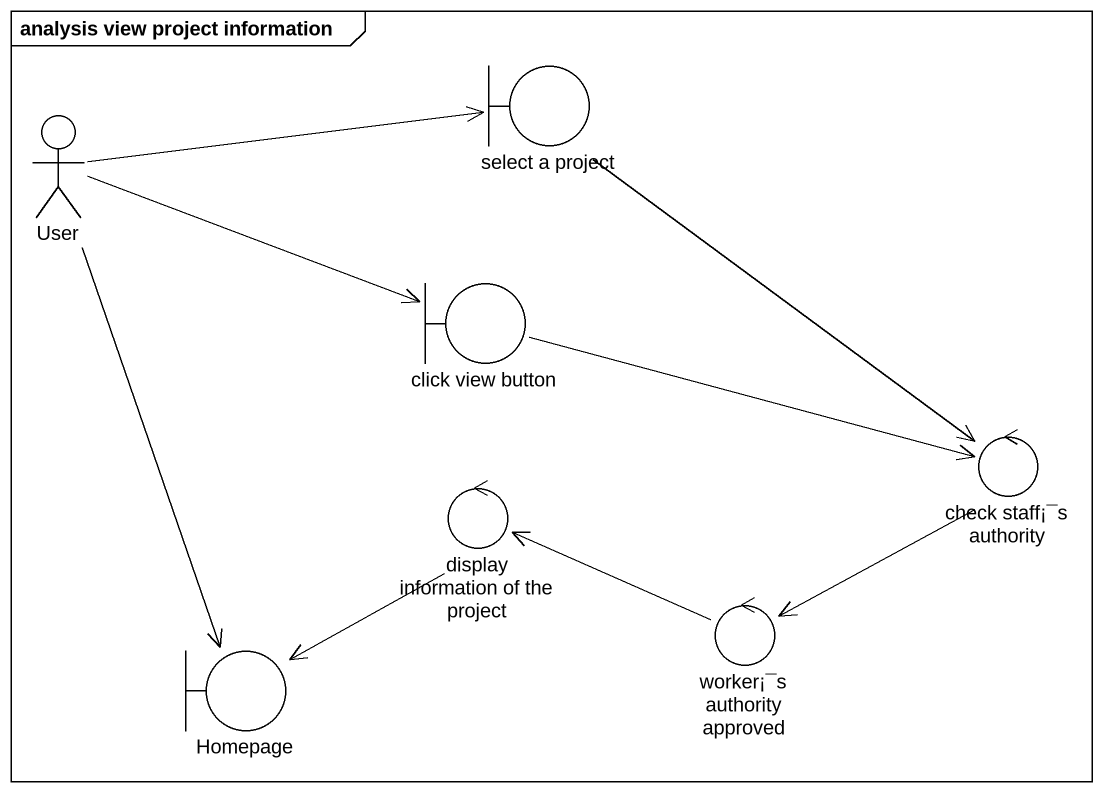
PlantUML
@startuml
mainframe analysis view project information
boundary "select a project" as select_a_project
actor User
boundary "click view button" as click_view_button
control "display information of the project" as display_information_of_the
control "check staff¡¯s authority" as check_staff_s_authority
boundary Homepage
control "worker¡¯s authority approved" as worker_s_authority_approved
select_a_project --> check_staff_s_authority
User -right-> select_a_project
User -right-> click_view_button
User --> Homepage
click_view_button -right-> check_staff_s_authority
display_information_of_the --> Homepage
check_staff_s_authority --> worker_s_authority_approved
worker_s_authority_approved -left-> display_information_of_the
@enduml
